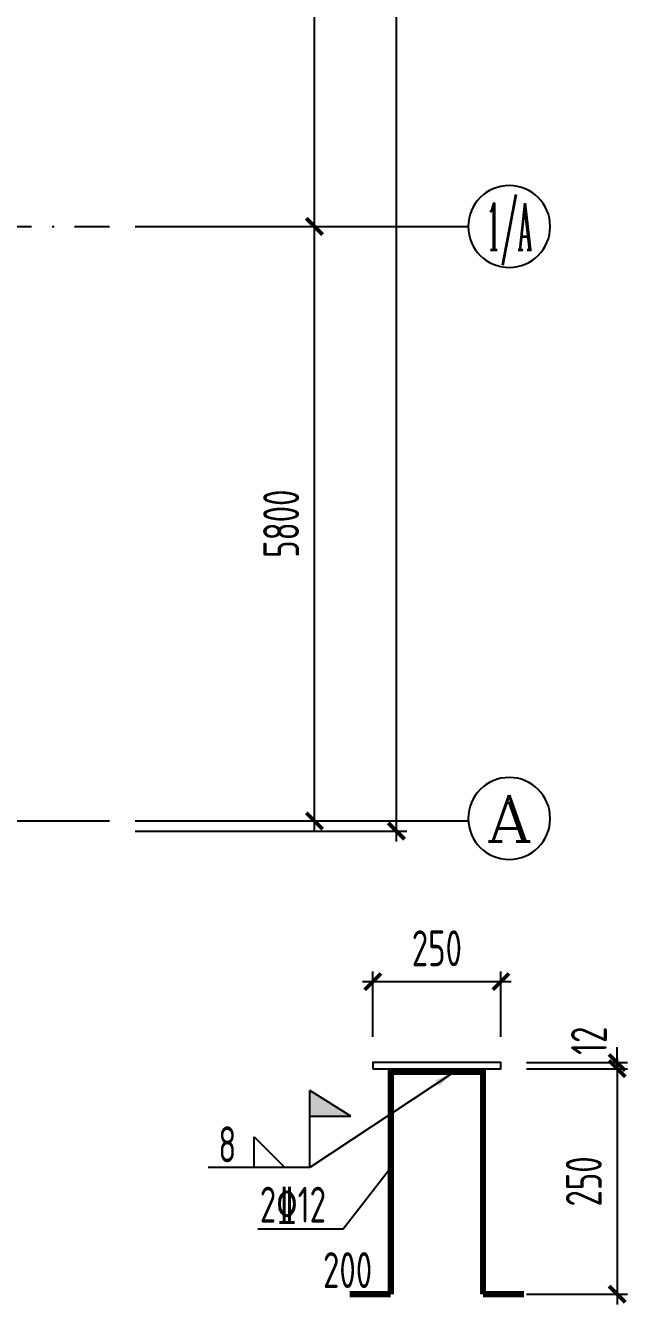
# Model space of a CAD drawing. Extents: x 287065 to 1473467, y 284802 to 344222.
# Drawn here: x 1140328 to 1146200, y 293094 to 305572 of the extents above; entities that cross this region are included whole.
import ezdxf
from ezdxf.enums import TextEntityAlignment as Align

# ---------------------------------------------------------------- set-up
doc = ezdxf.new("R2010")
doc.units = 0
doc.header["$LTSCALE"] = 1000
doc.linetypes.add('DOTE', pattern=[2.42, 2, -0.2, 0.02, -0.2])
doc.layers.get('0').update_dxf_attribs({"linetype": 'CONTINUOUS'})
doc.layers.get('DEFPOINTS').update_dxf_attribs({"linetype": 'CONTINUOUS'})
for name, color, linetype in [('AXIS', 8, 'DOTE'), ('AXIS_DIM', 3, 'CONTINUOUS'), ('AXIS_TEXT', 3, 'CONTINUOUS'), ('DIM', 3, 'CONTINUOUS'), ('PLATE', 6, 'CONTINUOUS'), ('TEXT', 7, 'CONTINUOUS'), ('WELD', 7, 'CONTINUOUS')]:
    doc.layers.add(name, color=color, linetype=linetype)
doc.layers.add('rein', color=1, linetype='CONTINUOUS', lineweight=18)
doc.styles.add('_TCH_AXIS', font='COMPLEX', dxfattribs={"bigfont": 'GBCBIG'})
doc.styles.add('COMPLEX', font='COMPLEX')
doc.styles.get("Standard").update_dxf_attribs({"font": 'tssdeng.shx', "width": 0.7, "bigfont": 'hztxt.shx'})
doc.styles.add('TSSD_Dimension', font='tssdeng.shx', dxfattribs={"width": 0.7, "bigfont": 'hztxt.shx'})
doc.styles.add('TSSD_Label', font='tssdeng.shx', dxfattribs={"width": 0.7, "bigfont": 'aHzTXT.shx'})
doc.dimstyles.new('TSSD_100_100', dxfattribs={"dimtxt": 350, "dimasz": 150, "dimexe": 100, "dimexo": 250, "dimgap": 150, "dimtad": 1, "dimdec": 0, "dimzin": 0, "dimdsep": 46, "dimtxsty": 'TSSD_Dimension', "dimblk": 'ARCHTICK', "dimcen": 0, "dimdle": 100, "dimclrd": 3, "dimclre": 3, "dimclrt": 7, "dimadec": 0, "dimazin": 0, "dimtfac": 1, "dimtdec": 0, "dimtix": 1, "dimtmove": 2, "dimatfit": 3, "dimfxl": 100, "dimtolj": 1, "dimtzin": 0, "dimarcsym": 0})
doc.dimstyles.new('TSSD_20_100', dxfattribs={"dimtxt": 350, "dimasz": 150, "dimexe": 100, "dimexo": 250, "dimgap": 150, "dimtad": 1, "dimdec": 0, "dimlfac": 0.2, "dimzin": 0, "dimdsep": 46, "dimtxsty": 'TSSD_Dimension', "dimblk": 'ARCHTICK', "dimcen": 0, "dimdle": 100, "dimclrd": 256, "dimclre": 256, "dimclrt": 55, "dimadec": 0, "dimazin": 0, "dimtfac": 1, "dimtdec": 0, "dimtix": 1, "dimtmove": 2, "dimatfit": 3, "dimldrblk": '_tsdbk', "dimfxl": 100, "dimtolj": 1, "dimtzin": 0, "dimarcsym": 0})
doc.dimstyles.new('TSSD_LEADER_STYLE_200.0', dxfattribs={"dimtxt": 0.18, "dimasz": 200, "dimexe": 0.18, "dimexo": 0.0625, "dimgap": 0.09, "dimtad": 0, "dimtih": 1, "dimtoh": 1, "dimdec": 4, "dimzin": 0, "dimdsep": 46, "dimtxsty": 'Standard', "dimcen": 0.09, "dimadec": 0, "dimazin": 0, "dimtfac": 1, "dimtdec": 4, "dimtofl": 0, "dimtmove": 0, "dimatfit": 3, "dimfxl": 1, "dimtolj": 1, "dimtzin": 0, "dimarcsym": 0})

# ---------------------------------------------------------------- blocks, each defined once
blk = doc.blocks.new('_ARCHTICK')
at = {"color": 0}
blk.add_lwpolyline([(-0.53, -0.53, 0.25, 0.25, 0), (0.53, 0.53, 0.5, 0.5, 0)], format="xyseb", dxfattribs=at)
blk = doc.blocks.new('*D543')
at = {"layer": 'AXIS_DIM', "color": 3, "lineweight": -2}
for p, q in [((1141397, 303612), (1143247, 303612)), ((1143147, 297712), (1143147, 303712)), ((1141397, 297812), (1143247, 297812))]:
    blk.add_line(p, q, dxfattribs=at)
at = {"layer": 'DEFPOINTS', "color": 0}
for p in [(1141147, 303612), (1143147, 303612), (1141147, 297812)]:
    blk.add_point(p, dxfattribs=at)
at = {"layer": 'AXIS_DIM', "color": 3, "lineweight": -2, "xscale": 150, "yscale": 150, "zscale": 150}
for p, rotation in [((1143147, 303612), 90), ((1143147, 297812), 270)]:
    blk.add_blockref('_ARCHTICK', p, dxfattribs=dict(at, rotation=rotation))
at = {"layer": 'AXIS_DIM', "color": 7, "insert": (1142822, 300712), "char_height": 350, "attachment_point": 5, "rotation": 90, "style": 'TSSD_Dimension'}
blk.add_mtext('\\A1;5800', dxfattribs=at)
blk = doc.blocks.new('*D544')
at = {"layer": 'AXIS_DIM', "color": 3, "lineweight": -2}
for p, q in [((1141397, 310212), (1143247, 310212)), ((1143147, 303512), (1143147, 310312)), ((1141397, 303612), (1143247, 303612))]:
    blk.add_line(p, q, dxfattribs=at)
at = {"layer": 'DEFPOINTS', "color": 0}
for p in [(1141147, 310212), (1143147, 310212), (1141147, 303612)]:
    blk.add_point(p, dxfattribs=at)
at = {"layer": 'AXIS_DIM', "color": 3, "lineweight": -2, "xscale": 150, "yscale": 150, "zscale": 150}
for p, rotation in [((1143147, 310212), 90), ((1143147, 303612), 270)]:
    blk.add_blockref('_ARCHTICK', p, dxfattribs=dict(at, rotation=rotation))
at = {"layer": 'AXIS_DIM', "color": 7, "insert": (1142822, 306912), "char_height": 350, "attachment_point": 5, "rotation": 90, "style": 'TSSD_Dimension'}
blk.add_mtext('\\A1;6600', dxfattribs=at)
blk = doc.blocks.new('*D548')
at = {"layer": 'AXIS_DIM', "color": 3, "lineweight": -2}
for p, q in [((1143947, 297612), (1143947, 322812)), ((1141397, 322712), (1144047, 322712)), ((1141397, 297712), (1144047, 297712))]:
    blk.add_line(p, q, dxfattribs=at)
at = {"layer": 'DEFPOINTS', "color": 0}
for p in [(1141147, 322712), (1143947, 322712), (1141147, 297712)]:
    blk.add_point(p, dxfattribs=at)
at = {"layer": 'AXIS_DIM', "color": 3, "lineweight": -2, "xscale": 150, "yscale": 150, "zscale": 150}
for p, rotation in [((1143947, 322712), 90), ((1143947, 297712), 270)]:
    blk.add_blockref('_ARCHTICK', p, dxfattribs=dict(at, rotation=rotation))
at = {"layer": 'AXIS_DIM', "color": 7, "insert": (1143622, 310212), "char_height": 350, "attachment_point": 5, "rotation": 90, "style": 'TSSD_Dimension'}
blk.add_mtext('\\A1;25000', dxfattribs=at)
blk = doc.blocks.new('_AXISO')
blk.add_circle((0, 0), 0.5)
at = {"layer": 'AXIS_TEXT', "style": 'COMPLEX', "width": 1.041667}
blk.add_attdef('A', text='', height=0.56, dxfattribs=at).set_placement((-0.25, -0.28), (0.25, -0.28), align=Align.FIT)
blk = doc.blocks.new('*D605')
at = {"layer": 'DEFPOINTS', "color": 0}
for p in [(1144966, 295454), (1144966, 295394), (1146100, 295454)]:
    blk.add_point(p, dxfattribs=at)
at = {"layer": 'DIM', "lineweight": -2}
for p, q in [((1146100, 295454), (1146100, 295604)), ((1145216, 295454), (1146200, 295454)), ((1145216, 295394), (1146200, 295394)), ((1146100, 295394), (1146100, 295454)), ((1146100, 295394), (1146100, 295244))]:
    blk.add_line(p, q, dxfattribs=at)
at = {"layer": 'DIM', "lineweight": -2, "xscale": 150, "yscale": 150, "zscale": 150}
for p, rotation in [((1146100, 295454), 270), ((1146100, 295394), 90)]:
    blk.add_blockref('_ARCHTICK', p, dxfattribs=dict(at, rotation=rotation))
at = {"layer": 'DIM', "color": 55, "insert": (1145825, 295667), "char_height": 350, "attachment_point": 5, "rotation": 90, "style": 'TSSD_Dimension'}
blk.add_mtext('\\A1;12', dxfattribs=at)
blk = doc.blocks.new('_tsdbk')
blk = doc.blocks.new('*D606')
at = {"layer": 'DEFPOINTS', "color": 0}
for p in [(1144966, 295394), (1144966, 293194), (1146100, 293194)]:
    blk.add_point(p, dxfattribs=at)
at = {"layer": 'DIM', "lineweight": -2}
for p, q in [((1146100, 295494), (1146100, 293094)), ((1145216, 295394), (1146200, 295394)), ((1145216, 293194), (1146200, 293194))]:
    blk.add_line(p, q, dxfattribs=at)
at = {"layer": 'DIM', "lineweight": -2, "xscale": 150, "yscale": 150, "zscale": 150}
for p, rotation in [((1146100, 295394), 90), ((1146100, 293194), 270)]:
    blk.add_blockref('_ARCHTICK', p, dxfattribs=dict(at, rotation=rotation))
at = {"layer": 'DIM', "color": 55, "insert": (1145775, 294294), "char_height": 350, "attachment_point": 5, "rotation": 90, "style": 'TSSD_Dimension'}
blk.add_mtext('\\A1;250', dxfattribs=at)
blk = doc.blocks.new('_WELD001')
at = {"linetype": 'ByBlock'}
h = blk.add_hatch(color=0, dxfattribs=at)
h.paths.add_polyline_path([(0.8, 1), (0, 1.5), (0, 1)])
edge = h.paths.add_edge_path()
edge.add_line((0, 0), (0, 1.5))
at = {"color": 0, "linetype": 'ByBlock'}
for p, q in [((0, 0), (0, 1.5)), ((0.8, 1), (0, 1.5)), ((0, 1), (0.8, 1))]:
    blk.add_line(p, q, dxfattribs=at)
blk = doc.blocks.new('_WELD004')
at = {"color": 0, "linetype": 'ByBlock'}
for p, q in [((0, 1), (1, 0)), ((0, 0), (0, 1))]:
    blk.add_line(p, q, dxfattribs=at)
blk = doc.blocks.new('*D607')
at = {"layer": 'DEFPOINTS', "color": 0}
for p in [(1144966, 296244), (1143716, 295454), (1144966, 295454)]:
    blk.add_point(p, dxfattribs=at)
at = {"layer": 'DIM', "lineweight": -2}
for p, q in [((1143616, 296244), (1145066, 296244)), ((1143716, 295704), (1143716, 296344)), ((1144966, 295704), (1144966, 296344))]:
    blk.add_line(p, q, dxfattribs=at)
at = {"layer": 'DIM', "lineweight": -2, "xscale": 150, "yscale": 150, "zscale": 150, "rotation": 180}
blk.add_blockref('_ARCHTICK', (1143716, 296244), dxfattribs=at)
at = {"layer": 'DIM', "lineweight": -2, "xscale": 150, "yscale": 150, "zscale": 150}
blk.add_blockref('_ARCHTICK', (1144966, 296244), dxfattribs=at)
at = {"layer": 'DIM', "color": 55, "insert": (1144341, 296569), "char_height": 350, "attachment_point": 5, "style": 'TSSD_Dimension'}
blk.add_mtext('\\A1;250', dxfattribs=at)

msp = doc.modelspace()

# ---------------------------------------------------------------- linework, layer by layer
at = {"layer": 'AXIS'}
for p, q in [((1133546.971, 303611.708), (1141146.971, 303611.708)), ((1074846.971, 297811.708), (1141146.971, 297811.708))]:
    msp.add_line(p, q, dxfattribs=at)
at = {"layer": 'AXIS_TEXT'}
for p, q in [((1141396.971, 303611.708), (1144646.971, 303611.708)), ((1141396.971, 297811.708), (1144646.971, 297811.708))]:
    msp.add_line(p, q, dxfattribs=at)
at = {"layer": 'PLATE'}
msp.add_lwpolyline([(1143716.365, 295394.101), (1144966.365, 295394.101), (1144966.365, 295454.104), (1143716.365, 295454.104)], close=True, dxfattribs=at)
at = {"layer": 'rein', "const_width": 60}
for points in [[(1143891.365, 293194.101), (1143891.365, 295364.101), (1144791.365, 295364.101), (1144791.365, 293194.101)], [(1143491.365, 293194.101), (1143891.365, 293194.101)], [(1144791.365, 293194.101), (1145191.365, 293194.101)]]:
    msp.add_lwpolyline(points, dxfattribs=at)
at = {"layer": 'TEXT'}
msp.add_lwpolyline([(1142593.203, 293832.422), (1143426.328, 293832.422), (1143891.365, 294429.101)], dxfattribs=at)
at = {"layer": 'WELD'}
msp.add_line((1143102.229, 294430.686), (1142108.508, 294430.686), dxfattribs=at)

# ---------------------------------------------------------------- block references
at = {"layer": 'AXIS_TEXT'}
ref = msp.add_blockref('_AXISO', (1145046.971, 303611.708), dxfattribs=dict(at, xscale=-800, yscale=800, zscale=800))
ref.add_attrib('A', '1/A', dxfattribs={"height": 452.5483, "style": '_TCH_AXIS', "width": 0.381818}).set_placement((1144820.697, 303385.434), (1145273.245, 303385.434), align=Align.FIT)
ref = msp.add_blockref('_AXISO', (1145046.971, 297835.726), dxfattribs=dict(at, xscale=-800, yscale=800, zscale=800))
ref.add_attrib('A', 'A', dxfattribs={"height": 452.548, "style": '_TCH_AXIS', "width": 1.166667}).set_placement((1144820.697, 297609.452), (1145273.245, 297609.452), align=Align.FIT)
at = {"layer": 'WELD'}
for name, p, xscale, yscale, zscale in [('_WELD001', (1143102.229, 294430.686), 500, 500, 500), ('_WELD004', (1142558.076, 294430.686), 300, 300, 300)]:
    msp.add_blockref(name, p, dxfattribs=dict(at, xscale=xscale, yscale=yscale, zscale=zscale))

# ---------------------------------------------------------------- texts
at = {"layer": 'TEXT', "style": 'TSSD_Label', "width": 0.7}
for s, p in [('8', (1142208.508, 294480.686)), ('2%%13212', (1142613.395, 293892.422)), ('200', (1143230.43, 293254.101))]:
    msp.add_text(s, height=350, dxfattribs=at).set_placement(p)

# ---------------------------------------------------------------- dimensions: what is measured, and where the dimension line sits
at = {"layer": 'AXIS_DIM'}
for p1, p2, distance, picture, middle in [((1141146.971, 297711.708), (1141146.971, 322711.708), -2800, '*D548', (1143621.971, 310211.708)), ((1141146.971, 303611.708), (1141146.971, 310211.708), -2000, '*D544', (1142821.971, 306911.708)), ((1141146.971, 297811.708), (1141146.971, 303611.708), -2000, '*D543', (1142821.971, 300711.708))]:
    dim = msp.add_aligned_dim(p1=p1, p2=p2, distance=distance, dimstyle='TSSD_100_100', dxfattribs=at)
    dim.commit()
    dim.dimension.update_dxf_attribs({"geometry": picture, "text_midpoint": middle})
at = {"layer": 'DIM'}
dim = msp.add_linear_dim(base=(1144966.365, 296243.662), p1=(1143716.365, 295454.104), p2=(1144966.365, 295454.104), dimstyle='TSSD_20_100', dxfattribs=at)
dim.commit()
dim.dimension.update_dxf_attribs({"geometry": '*D607', "text_midpoint": (1144341.365, 296568.662)})
dim = msp.add_linear_dim(base=(1146100.355, 295454.104), p1=(1144966.365, 295394.101), p2=(1144966.365, 295454.104), angle=90, dimstyle='TSSD_20_100', dxfattribs=at)
dim.commit()
dim.dimension.update_dxf_attribs({"geometry": '*D605', "text_midpoint": (1145825.355, 295666.603), "dimtype": 128})
dim = msp.add_linear_dim(base=(1146100.355, 293194.101), p1=(1144966.365, 295394.101), p2=(1144966.365, 293194.101), angle=90, text='250', dimstyle='TSSD_20_100', dxfattribs=at)
dim.commit()
dim.dimension.update_dxf_attribs({"geometry": '*D606', "text_midpoint": (1145775.355, 294294.101)})

# ---------------------------------------------------------------- leaders
at = {"layer": 'WELD'}
msp.add_leader([(1144512.507, 295364.101), (1143102.229, 294430.686)], dimstyle='TSSD_LEADER_STYLE_200.0', dxfattribs=at)

doc.saveas('drawing.dxf')
